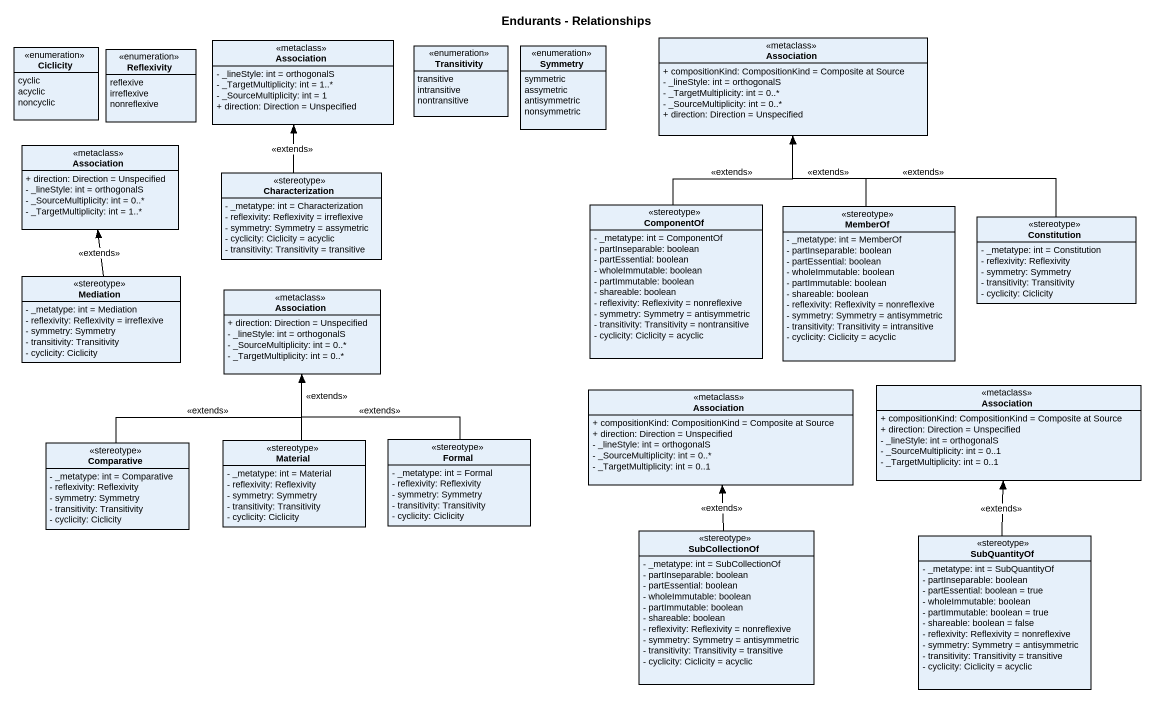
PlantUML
@startuml
title Endurants - Relationships
hide circle
hide empty members
skinparam classAttributeIconSize 0
enum Ciclicity {
  cyclic
  acyclic
  noncyclic
}
enum Reflexivity {
  reflexive
  irreflexive
  nonreflexive
}
class Association <<metaclass>> {
  - _lineStyle: int = orthogonalS
  - _TargetMultiplicity: int = 1..*
  - _SourceMultiplicity: int = 1
  + direction: Direction = Unspecified
}
enum Transitivity {
  transitive
  intransitive
  nontransitive
}
enum Symmetry {
  symmetric
  assymetric
  antisymmetric
  nonsymmetric
}
class "Association" as Association_2 <<metaclass>> {
  + compositionKind: CompositionKind = Composite at Source
  - _lineStyle: int = orthogonalS
  - _TargetMultiplicity: int = 0..*
  - _SourceMultiplicity: int = 0..*
  + direction: Direction = Unspecified
}
class "Association" as Association_3 <<metaclass>> {
  + direction: Direction = Unspecified
  - _lineStyle: int = orthogonalS
  - _SourceMultiplicity: int = 0..*
  - _TargetMultiplicity: int = 1..*
}
class Characterization <<stereotype>> {
  - _metatype: int = Characterization
  - reflexivity: Reflexivity = irreflexive
  - symmetry: Symmetry = assymetric
  - cyclicity: Ciclicity = acyclic
  - transitivity: Transitivity = transitive
}
class ComponentOf <<stereotype>> {
  - _metatype: int = ComponentOf
  - partInseparable: boolean
  - partEssential: boolean
  - wholeImmutable: boolean
  - partImmutable: boolean
  - shareable: boolean
  - reflexivity: Reflexivity = nonreflexive
  - symmetry: Symmetry = antisymmetric
  - transitivity: Transitivity = nontransitive
  - cyclicity: Ciclicity = acyclic
}
class MemberOf <<stereotype>> {
  - _metatype: int = MemberOf
  - partInseparable: boolean
  - partEssential: boolean
  - wholeImmutable: boolean
  - partImmutable: boolean
  - shareable: boolean
  - reflexivity: Reflexivity = nonreflexive
  - symmetry: Symmetry = antisymmetric
  - transitivity: Transitivity = intransitive
  - cyclicity: Ciclicity = acyclic
}
class Constitution <<stereotype>> {
  - _metatype: int = Constitution
  - reflexivity: Reflexivity
  - symmetry: Symmetry
  - transitivity: Transitivity
  - cyclicity: Ciclicity
}
class Mediation <<stereotype>> {
  - _metatype: int = Mediation
  - reflexivity: Reflexivity = irreflexive
  - symmetry: Symmetry
  - transitivity: Transitivity
  - cyclicity: Ciclicity
}
class "Association" as Association_4 <<metaclass>> {
  + direction: Direction = Unspecified
  - _lineStyle: int = orthogonalS
  - _SourceMultiplicity: int = 0..*
  - _TargetMultiplicity: int = 0..*
}
class "Association" as Association_5 <<metaclass>> {
  + compositionKind: CompositionKind = Composite at Source
  + direction: Direction = Unspecified
  - _lineStyle: int = orthogonalS
  - _SourceMultiplicity: int = 0..*
  - _TargetMultiplicity: int = 0..1
}
class "Association" as Association_6 <<metaclass>> {
  + compositionKind: CompositionKind = Composite at Source
  + direction: Direction = Unspecified
  - _lineStyle: int = orthogonalS
  - _SourceMultiplicity: int = 0..1
  - _TargetMultiplicity: int = 0..1
}
class Comparative <<stereotype>> {
  - _metatype: int = Comparative
  - reflexivity: Reflexivity
  - symmetry: Symmetry
  - transitivity: Transitivity
  - cyclicity: Ciclicity
}
class Material <<stereotype>> {
  - _metatype: int = Material
  - reflexivity: Reflexivity
  - symmetry: Symmetry
  - transitivity: Transitivity
  - cyclicity: Ciclicity
}
class Formal <<stereotype>> {
  - _metatype: int = Formal
  - reflexivity: Reflexivity
  - symmetry: Symmetry
  - transitivity: Transitivity
  - cyclicity: Ciclicity
}
class SubCollectionOf <<stereotype>> {
  - _metatype: int = SubCollectionOf
  - partInseparable: boolean
  - partEssential: boolean
  - wholeImmutable: boolean
  - partImmutable: boolean
  - shareable: boolean
  - reflexivity: Reflexivity = nonreflexive
  - symmetry: Symmetry = antisymmetric
  - transitivity: Transitivity = transitive
  - cyclicity: Ciclicity = acyclic
}
class SubQuantityOf <<stereotype>> {
  - _metatype: int = SubQuantityOf
  - partInseparable: boolean
  - partEssential: boolean = true
  - wholeImmutable: boolean
  - partImmutable: boolean = true
  - shareable: boolean = false
  - reflexivity: Reflexivity = nonreflexive
  - symmetry: Symmetry = antisymmetric
  - transitivity: Transitivity = transitive
  - cyclicity: Ciclicity = acyclic
}
Characterization -up-> Association : <<extends>>
ComponentOf -up-> Association_2 : <<extends>>
MemberOf -up-> Association_2 : <<extends>>
Constitution -up-> Association_2 : <<extends>>
Mediation -up-> Association_3 : <<extends>>
Comparative -up-> Association_4 : <<extends>>
Material -up-> Association_4 : <<extends>>
Formal -up-> Association_4 : <<extends>>
SubCollectionOf -up-> Association_5 : <<extends>>
SubQuantityOf -up-> Association_6 : <<extends>>
@enduml
